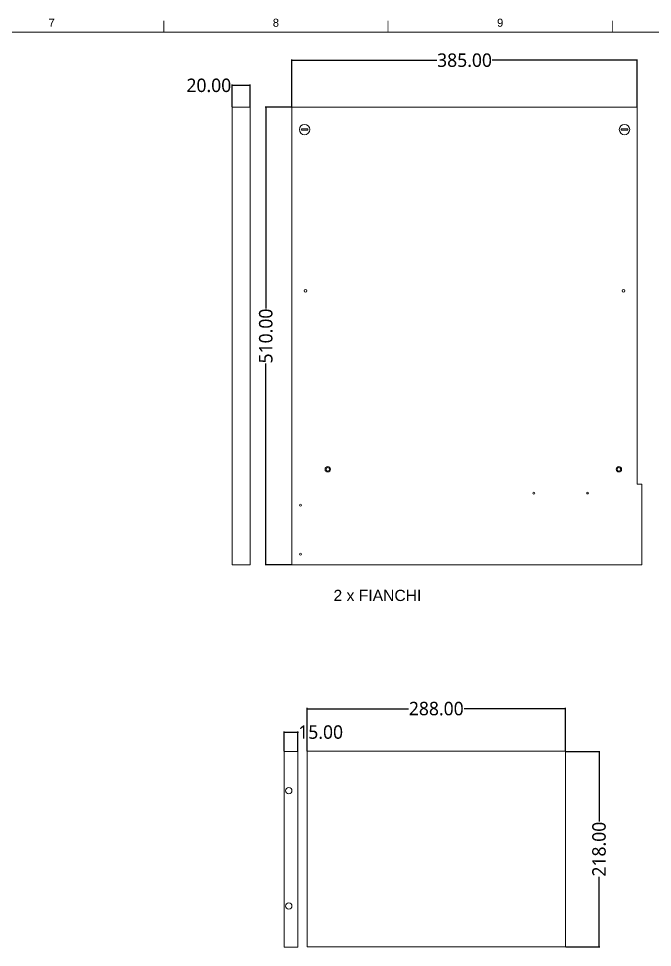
# Paper-space layout 'A716' of a CAD drawing. Header units: centimetres, sheet in millimetres. Extents: x 15 to 581, y 8 to 413.
# Drawn here: x 341.6 to 482.9, y 206.2 to 413.2 of the extents above; entities that cross this region are included whole.
import ezdxf
from ezdxf.enums import TextEntityAlignment as Align

# ---------------------------------------------------------------- set-up
doc = ezdxf.new("R2010")
doc.units = ezdxf.units.CM
for name, color, linetype, lineweight in [('A-ELEV-MBE', 8, 'Continuous', 9), ('A-SECT-MCUT1', 7, 'Continuous', 13), ('G-ANNO-TEXT', 3, 'Continuous', 18), ('G-ANNO-TTLB', 3, 'Continuous', 18)]:
    doc.layers.add(name, color=color, linetype=linetype, lineweight=lineweight)
doc.styles.add('ARIAL', font='arial.ttf')
doc.styles.get("Standard").update_dxf_attribs({"font": ''})
doc.styles.get('Standard').set_extended_font_data('@Microsoft YaHei')
doc.dimstyles.new('1', dxfattribs={"dimtxt": 3, "dimasz": 0.18, "dimexe": 0.18, "dimexo": 0.0625, "dimgap": 0.09, "dimtad": 0, "dimtoh": 1, "dimlfac": 5, "dimzin": 0, "dimdsep": 46, "dimtxsty": 'Standard', "dimblk": 'ARCHTICK', "dimcen": 0.09, "dimclrt": 1, "dimadec": 0, "dimazin": 0, "dimtfac": 1, "dimtofl": 0, "dimtmove": 0, "dimatfit": 3, "dimfxl": 1, "dimtolj": 1, "dimtzin": 0, "dimarcsym": 0})

# ---------------------------------------------------------------- blocks, each defined once
blk = doc.blocks.new('_ArchTick')
at = {"color": 0, "linetype": 'ByBlock', "const_width": 0.15}
blk.add_lwpolyline([(-0.5, -0.5), (0.5, 0.5)], dxfattribs=at)
blk = doc.blocks.new('*D71')
at = {"layer": 'A-ELEV-MBE', "color": 0, "lineweight": -2, "transparency": 16777216}
for p, q in [((402.46, 393.46), (396.54, 393.46)), ((396.72, 393.46), (396.72, 348.59)), ((396.72, 291.46), (396.72, 336.33)), ((402.46, 291.46), (396.54, 291.46))]:
    blk.add_line(p, q, dxfattribs=at)
at = {"layer": 'Defpoints', "color": 0, "transparency": 16777216}
for p in [(402.52, 393.46), (396.72, 291.46), (402.52, 291.46)]:
    blk.add_point(p, dxfattribs=at)
at = {"layer": 'A-ELEV-MBE', "color": 0, "lineweight": -2, "transparency": 16777216, "xscale": 0.18, "yscale": 0.18, "zscale": 0.18}
for p, rotation in [((396.72, 393.46), 90), ((396.72, 291.46), 270)]:
    blk.add_blockref('_ArchTick', p, dxfattribs=dict(at, rotation=rotation))
at = {"layer": 'A-ELEV-MBE', "color": 1, "transparency": 16777216, "insert": (396.72, 342.46), "char_height": 3, "attachment_point": 5, "rotation": 90}
blk.add_mtext('\\A1;510.00', dxfattribs=at)
blk = doc.blocks.new('*D72')
at = {"layer": 'A-ELEV-MBE', "color": 0, "lineweight": -2, "transparency": 16777216}
for p, q in [((402.52, 393.52), (402.52, 404.09)), ((402.52, 403.91), (434.86, 403.91)), ((479.52, 403.91), (447.18, 403.91)), ((479.52, 393.52), (479.52, 404.09))]:
    blk.add_line(p, q, dxfattribs=at)
at = {"layer": 'Defpoints', "color": 0, "transparency": 16777216}
for p in [(479.52, 403.91), (402.52, 393.46), (479.52, 393.46)]:
    blk.add_point(p, dxfattribs=at)
at = {"layer": 'A-ELEV-MBE', "color": 0, "lineweight": -2, "transparency": 16777216, "xscale": 0.18, "yscale": 0.18, "zscale": 0.18, "rotation": 180}
blk.add_blockref('_ArchTick', (402.52, 403.91), dxfattribs=at)
at = {"layer": 'A-ELEV-MBE', "color": 0, "lineweight": -2, "transparency": 16777216, "xscale": 0.18, "yscale": 0.18, "zscale": 0.18}
blk.add_blockref('_ArchTick', (479.52, 403.91), dxfattribs=at)
at = {"layer": 'A-ELEV-MBE', "color": 1, "transparency": 16777216, "insert": (441.02, 403.91), "char_height": 3, "attachment_point": 5}
blk.add_mtext('\\A1;385.00', dxfattribs=at)
blk = doc.blocks.new('*D79')
at = {"layer": 'A-ELEV-MBE', "color": 0, "lineweight": -2, "transparency": 16777216}
for p, q in [((389.21, 398.3), (389.03, 398.3)), ((389.21, 393.52), (389.21, 398.48)), ((393.21, 398.3), (389.21, 398.3)), ((393.21, 393.52), (393.21, 398.48))]:
    blk.add_line(p, q, dxfattribs=at)
at = {"layer": 'Defpoints', "color": 0, "transparency": 16777216}
for p in [(389.21, 398.3), (389.21, 393.46), (393.21, 393.46)]:
    blk.add_point(p, dxfattribs=at)
at = {"layer": 'A-ELEV-MBE', "color": 0, "lineweight": -2, "transparency": 16777216, "xscale": 0.18, "yscale": 0.18, "zscale": 0.18, "rotation": 180}
blk.add_blockref('_ArchTick', (389.21, 398.3), dxfattribs=at)
at = {"layer": 'A-ELEV-MBE', "color": 0, "lineweight": -2, "transparency": 16777216, "xscale": 0.18, "yscale": 0.18, "zscale": 0.18}
blk.add_blockref('_ArchTick', (393.21, 398.3), dxfattribs=at)
at = {"layer": 'A-ELEV-MBE', "color": 1, "transparency": 16777216, "insert": (384.01, 398.3), "char_height": 3, "attachment_point": 5}
blk.add_mtext('\\A1;20.00', dxfattribs=at)
blk = doc.blocks.new('*D80')
at = {"layer": 'A-ELEV-MBE', "color": 0, "lineweight": -2, "transparency": 16777216}
for p, q in [((405.92, 249.98), (405.92, 259.59)), ((405.92, 259.41), (428.54, 259.41)), ((463.52, 259.41), (440.9, 259.41)), ((463.52, 249.98), (463.52, 259.59))]:
    blk.add_line(p, q, dxfattribs=at)
at = {"layer": 'Defpoints', "color": 0, "transparency": 16777216}
for p in [(463.52, 259.41), (405.92, 249.91), (463.52, 249.91)]:
    blk.add_point(p, dxfattribs=at)
at = {"layer": 'A-ELEV-MBE', "color": 0, "lineweight": -2, "transparency": 16777216, "xscale": 0.18, "yscale": 0.18, "zscale": 0.18, "rotation": 180}
blk.add_blockref('_ArchTick', (405.92, 259.41), dxfattribs=at)
at = {"layer": 'A-ELEV-MBE', "color": 0, "lineweight": -2, "transparency": 16777216, "xscale": 0.18, "yscale": 0.18, "zscale": 0.18}
blk.add_blockref('_ArchTick', (463.52, 259.41), dxfattribs=at)
at = {"layer": 'A-ELEV-MBE', "color": 1, "transparency": 16777216, "insert": (434.72, 259.41), "char_height": 3, "attachment_point": 5}
blk.add_mtext('\\A1;288.00', dxfattribs=at)
blk = doc.blocks.new('*D81')
at = {"layer": 'A-ELEV-MBE', "color": 0, "lineweight": -2, "transparency": 16777216}
for p, q in [((463.59, 249.91), (471.2, 249.91)), ((471.02, 249.91), (471.02, 234.29)), ((471.02, 206.31), (471.02, 221.93)), ((463.59, 206.31), (471.2, 206.31))]:
    blk.add_line(p, q, dxfattribs=at)
at = {"layer": 'Defpoints', "color": 0, "transparency": 16777216}
for p in [(463.52, 249.91), (463.52, 206.31), (471.02, 206.31)]:
    blk.add_point(p, dxfattribs=at)
at = {"layer": 'A-ELEV-MBE', "color": 0, "lineweight": -2, "transparency": 16777216, "xscale": 0.18, "yscale": 0.18, "zscale": 0.18}
for p, rotation in [((471.02, 249.91), 90), ((471.02, 206.31), 270)]:
    blk.add_blockref('_ArchTick', p, dxfattribs=dict(at, rotation=rotation))
at = {"layer": 'A-ELEV-MBE', "color": 1, "transparency": 16777216, "insert": (471.02, 228.11), "char_height": 3, "attachment_point": 5, "rotation": 90}
blk.add_mtext('\\A1;218.00', dxfattribs=at)
blk = doc.blocks.new('*D82')
at = {"layer": 'A-ELEV-MBE', "color": 0, "lineweight": -2, "transparency": 16777216}
for p, q in [((400.84, 249.97), (400.84, 254.36)), ((400.84, 254.18), (403.84, 254.18)), ((403.84, 249.97), (403.84, 254.36)), ((403.84, 254.18), (404.02, 254.18))]:
    blk.add_line(p, q, dxfattribs=at)
at = {"layer": 'Defpoints', "color": 0, "transparency": 16777216}
for p in [(403.84, 254.18), (400.84, 249.91), (403.84, 249.91)]:
    blk.add_point(p, dxfattribs=at)
at = {"layer": 'A-ELEV-MBE', "color": 0, "lineweight": -2, "transparency": 16777216, "xscale": 0.18, "yscale": 0.18, "zscale": 0.18, "rotation": 180}
blk.add_blockref('_ArchTick', (400.84, 254.18), dxfattribs=at)
at = {"layer": 'A-ELEV-MBE', "color": 0, "lineweight": -2, "transparency": 16777216, "xscale": 0.18, "yscale": 0.18, "zscale": 0.18}
blk.add_blockref('_ArchTick', (403.84, 254.18), dxfattribs=at)
at = {"layer": 'A-ELEV-MBE', "color": 1, "transparency": 16777216, "insert": (408.94, 254.18), "char_height": 3, "attachment_point": 5}
blk.add_mtext('\\A1;15.00', dxfattribs=at)

psp = doc.layouts.new('A716')

# ---------------------------------------------------------------- linework, layer by layer
at = {"layer": 'A-ELEV-MBE'}
for p, q in [((389.2132, 291.4616), (389.2132, 393.4616)), ((393.2132, 393.4616), (389.2132, 393.4616)), ((393.2132, 291.4616), (393.2132, 393.4616)), ((402.5192, 393.4616), (402.5192, 356.0616)), ((402.5192, 393.4616), (479.5192, 393.4616)), ((479.5192, 393.4616), (479.5192, 309.4616)), ((402.5192, 291.4616), (402.5192, 356.0616)), ((479.5192, 356.0616), (479.5192, 353.0616)), ((479.5192, 353.0616), (479.5192, 352.8374)), ((479.5192, 309.4616), (480.5192, 309.4616)), ((480.5192, 291.4616), (480.5192, 309.4616)), ((393.2132, 291.4616), (389.2132, 291.4616)), ((402.5192, 291.4616), (480.5192, 291.4616)), ((400.8359, 206.3061), (400.8359, 249.9061)), ((400.8359, 249.9061), (403.8359, 249.9061)), ((403.8359, 249.9061), (401.8359, 249.9061)), ((403.8359, 249.9061), (403.8359, 206.3061)), ((405.9227, 249.9126), (463.5227, 249.9126)), ((405.9227, 206.3126), (405.9227, 249.9126)), ((405.9227, 249.9126), (463.5227, 249.9126)), ((463.5227, 249.9126), (463.5227, 206.3126)), ((403.8359, 206.3061), (400.8359, 206.3061)), ((463.5227, 206.3126), (405.9227, 206.3126))]:
    psp.add_line(p, q, dxfattribs=at)
at = {"layer": 'A-SECT-MCUT1'}
for p, q in [((406.0792, 388.6208), (404.6392, 388.6208)), ((404.6392, 388.3008), (406.0792, 388.3008)), ((475.9593, 388.6208), (477.3993, 388.6208)), ((477.3993, 388.3008), (475.9593, 388.3008))]:
    psp.add_line(p, q, dxfattribs=at)
for centre, radius in [((405.3592, 388.4569), 1.16), ((476.6792, 388.4569), 1.16), ((405.5592, 352.5374), 0.3), ((476.4792, 352.5374), 0.3), ((410.5319, 312.7585), 0.6), ((410.5319, 312.7585), 0.4), ((475.4363, 312.7585), 0.6), ((475.4363, 312.7585), 0.4), ((456.4478, 307.4616), 0.23), ((468.4478, 307.4616), 0.2), ((404.4478, 304.7658), 0.23), ((404.4478, 293.8616), 0.2), ((401.8359, 241.1434), 0.7), ((401.8359, 215.4324), 0.7)]:
    psp.add_circle(centre, radius, dxfattribs=at)
for centre, radius, start, end in [((405.5112, 388.4608), 0.8865, 169.602396, 190.397604), ((405.2584, 388.4608), 0.8363, 348.969759, 11.030241), ((476.7801, 388.4608), 0.8363, 168.969759, 191.030241), ((476.5273, 388.4608), 0.8865, 349.602396, 10.397604)]:
    psp.add_arc(centre, radius, start, end, dxfattribs=at)
at = {"layer": 'G-ANNO-TTLB'}
psp.add_line((575.3762, 410.2036), (17.9623, 410.2036), dxfattribs=at)
at = {"layer": 'G-ANNO-TTLB', "const_width": 0.18, "flags": 128}
for points in [[(373.9623, 412.7036), (373.9623, 410.2036)], [(423.9623, 412.7036), (423.9623, 410.2036)], [(473.9623, 412.7036), (473.9623, 410.2036)]]:
    psp.add_lwpolyline(points, dxfattribs=at)

# ---------------------------------------------------------------- texts
at = {"layer": 'G-ANNO-TEXT', "style": 'ARIAL'}
for s, p in [('7', (348.9623, 412.274)), ('8', (398.9623, 412.274)), ('9', (448.9623, 412.274))]:
    psp.add_text(s, height=1.8, dxfattribs=at).set_placement(p, align=Align.MIDDLE_CENTER)
at = {"layer": 'G-ANNO-TEXT', "insert": (411.805, 285.9024), "char_height": 2.5, "attachment_point": 1}
psp.add_mtext_dynamic_manual_height_columns('{\\fArial|b0|i0|c134|p34;2 x FIANCHI}', width=76.045492, gutter_width=1, heights=[0], dxfattribs=at)

# ---------------------------------------------------------------- dimensions: what is measured, and where the dimension line sits
at = {"layer": 'A-ELEV-MBE'}
for base, p1, p2, picture, middle in [((479.5192, 403.9122), (402.5192, 393.4616), (479.5192, 393.4616), '*D72', (441.0192, 403.9122)), ((389.2132, 398.3039), (393.2132, 393.4616), (389.2132, 393.4616), '*D79', (384.0142, 398.3039)), ((463.5227, 259.4096), (405.9227, 249.9126), (463.5227, 249.9126), '*D80', (434.7227, 259.4096)), ((403.8359, 254.1751), (400.8359, 249.9061), (403.8359, 249.9061), '*D82', (408.9449, 254.1751))]:
    dim = psp.add_linear_dim(base=base, p1=p1, p2=p2, dimstyle='1', dxfattribs=at)
    dim.commit()
    dim.dimension.update_dxf_attribs({"geometry": picture, "text_midpoint": middle})
for base, p1, p2, picture, middle in [((396.7215, 291.4616), (402.5192, 393.4616), (402.5192, 291.4616), '*D71', (396.7215, 342.4616)), ((471.0235, 206.3126), (463.5227, 249.9126), (463.5227, 206.3126), '*D81', (471.0235, 228.1126))]:
    dim = psp.add_linear_dim(base=base, p1=p1, p2=p2, angle=90, dimstyle='1', dxfattribs=at)
    dim.commit()
    dim.dimension.update_dxf_attribs({"geometry": picture, "text_midpoint": middle})

doc.saveas('drawing.dxf')
